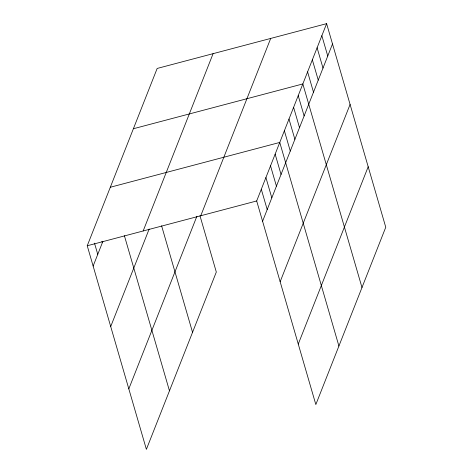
<?xml version="1.0" encoding="UTF-8"?>
<svg xmlns="http://www.w3.org/2000/svg" width="473" height="473" viewBox="0 0 473 473"><rect width="100%" height="100%" fill="white"/><g stroke="black" fill="none" stroke-linecap="round" stroke-linejoin="round"><path stroke-width="0.71" d="M199.973 215.777L216.315 272.04L146.388 449.35L87.239 245.759L157.166 68.449L326.612 23.65L385.761 227.241L315.834 404.551L256.685 200.96L326.612 23.65M93.14 266.062L102.883 241.36M143.159 230.978L213.087 53.668M110.712 326.547L149.172 229.027M128.816 388.865L196.898 216.244M200.765 215.741L270.692 38.437M262.58 221.263L332.507 43.954M280.152 281.748L350.085 104.438M298.262 344.066L368.189 166.756M133.392 128.739L302.838 83.934L361.987 287.525M110.315 187.249L279.762 142.444L338.91 346.035M87.239 245.759L256.685 200.96M321.859 35.706L327.754 56.009M317.099 47.761L323 68.071M312.346 59.823L318.246 80.126M307.592 71.878L313.493 92.182M298.221 95.635L304.121 115.944M293.603 107.341L299.504 127.645M288.991 119.042L294.886 139.346M284.374 130.743L290.274 151.047M275.144 154.151L281.045 174.454M270.526 165.852L276.427 186.155M265.915 177.552L271.815 197.856M261.297 189.253L267.198 209.563M161.595 225.81L192.541 332.324M124.387 235.684L169.464 390.84M101.961 241.26L102.369 242.661M94.499 243.157L97.757 254.362"/></g></svg>
